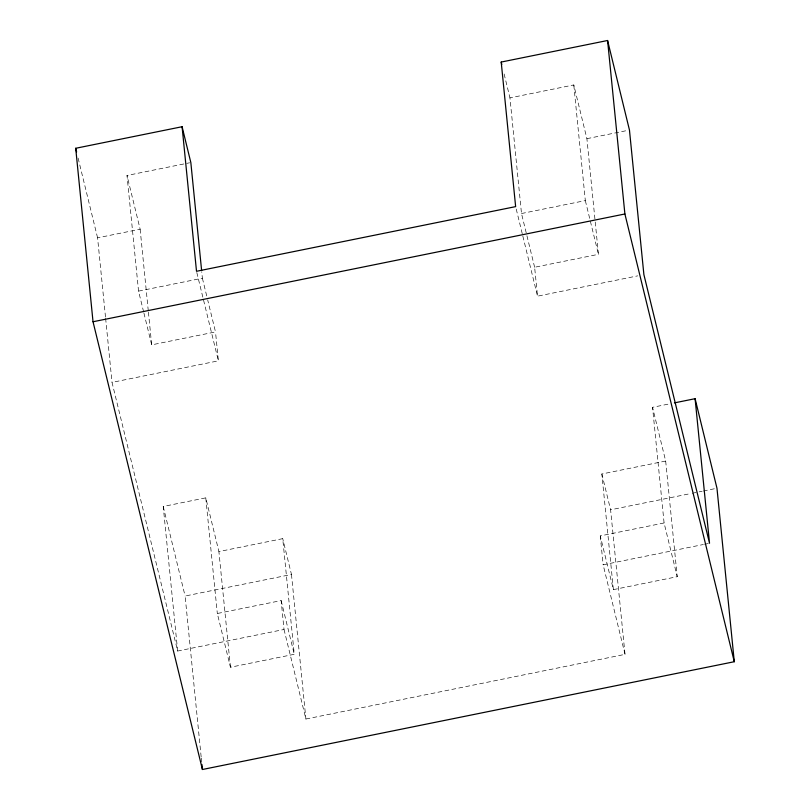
<?xml version="1.0" encoding="UTF-8"?>
<svg xmlns="http://www.w3.org/2000/svg" width="810" height="810" viewBox="0 0 810 810"><rect width="100%" height="100%" fill="white"/><g stroke="black" fill="none" stroke-linecap="round" stroke-linejoin="round"><path stroke-width="0.61" stroke-dasharray="4.05 3.04" d="M143.623 311.891L138.55 291.124L127.008 175.476L189.611 162.79M534.63 267.259L521.498 213.526L509.956 97.878L573.784 84.939L586.906 138.672L598.448 254.32L534.63 267.259L537.516 296.166L637.703 275.866M105.492 317.024L97.585 237.826L140.14 229.21L127.008 175.476M586.906 138.672L628.246 130.299M138.55 291.124L202.378 278.195L201.751 271.907M521.498 213.526L585.326 200.596L573.784 84.939M143.927 313.106L151.683 344.858L215.511 331.928L207.745 300.176M230.445 667.237L218.902 551.58L282.731 538.65L294.273 654.298L230.445 667.237L217.323 613.504L281.141 600.574L284.026 629.481L177.653 651.038L112.023 382.391L218.396 360.835L215.511 331.928M177.653 651.038L163.225 506.473L205.78 497.856L218.902 551.58M664.089 522.966L600.261 535.906L613.393 589.629L677.221 576.7L664.089 522.966L652.546 407.319L669.566 403.866M613.393 589.629L601.85 473.982L665.678 461.042L652.546 407.319M201.163 756.925L185.105 596.018L291.478 574.472L282.731 538.65M284.026 629.481L305.907 719.027L625.026 654.358L610.598 509.804L691.001 493.503M692.236 493.26L702.128 491.255M703.374 491.002L714.501 488.744M625.026 654.358L603.146 564.813L703.343 544.512M704.578 544.259L708.284 543.51M585.326 200.596L598.448 254.32M504.124 73.993L509.956 97.878M601.85 473.982L610.598 509.804M516.233 209.071L522.531 234.829M522.825 236.064L537.516 296.166M202.378 278.195L207.451 298.951M281.141 600.574L294.273 654.298M196.81 272.514L218.396 360.835M78.104 158.092L97.585 237.826M163.225 506.473L185.105 596.018M665.678 461.042L677.221 576.7M600.261 535.906L603.146 564.813M291.478 574.472L305.907 719.027M205.78 497.856L217.323 613.504M201.295 758.19L201.67 761.957M140.14 229.21L148.291 310.918M148.422 312.174L151.683 344.858M105.624 318.279L112.023 382.391"/><path stroke-width="1.21" d="M674.426 402.884L695.091 398.692L716.971 488.248L734.285 661.719L202.419 769.5L93.028 321.752L75.715 148.281L182.088 126.724L190.836 162.547L201.629 270.651M182.088 126.724L196.516 271.289L515.636 206.621L501.208 62.056L607.581 40.5L629.461 130.046L643.889 274.61L709.53 543.257L695.091 398.692M93.028 321.752L624.895 213.982L607.581 40.5M624.895 213.982L734.285 661.719M501.208 62.056L501.785 64.446M75.715 148.281L76.606 151.956M201.923 764.468L202.419 769.5"/></g></svg>
